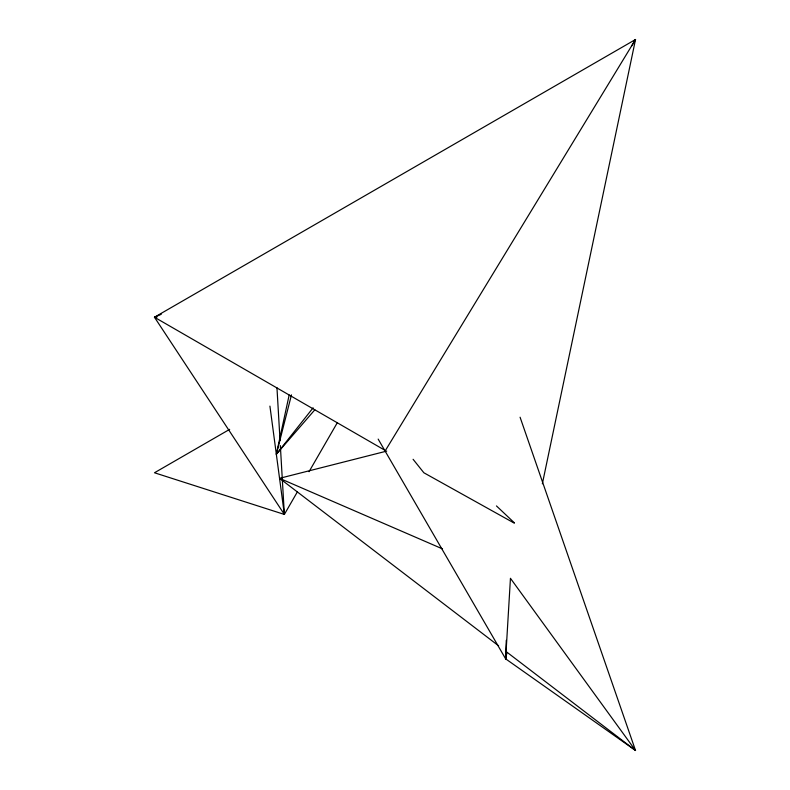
<?xml version="1.0" encoding="UTF-8"?>
<svg xmlns="http://www.w3.org/2000/svg" width="790" height="790" viewBox="0 0 790 790"><rect width="100%" height="100%" fill="white"/><g stroke="black" fill="none" stroke-linecap="round" stroke-linejoin="round"><path stroke-width="1.19" d="M520.077 417.219L635.525 750.5L505.639 658.85L506.271 640.344M378.163 439.092L505.639 658.85L510.449 578.31L635.525 750.5L505.452 651.049M505.639 658.85L506.904 652.817M542.355 483.786L635.525 39.5L154.475 317.234L284.361 514.428L297.307 491.992M289.17 395L276.342 454.25L314.825 409.812M291.471 394.862L276.342 454.25L313.107 407.828M309.028 471.699L337.399 422.561M631.724 45.85L635.525 39.5L633.906 41.366M635.525 39.5L385.382 450.547L154.475 317.234L161.269 314.292M229.673 429.345L154.475 472.766L284.361 514.428L280.341 445.56M498.609 645.815L279.551 478.325L386.715 451.1M154.475 317.234L156.943 317.126M279.551 478.325L442.538 548.902M514.191 523.089L423.865 472.766L413.091 459.286M496.456 505.926L514.369 522.842M269.923 406.109L284.361 514.428M276.964 387.762L280.055 440.642"/></g></svg>
